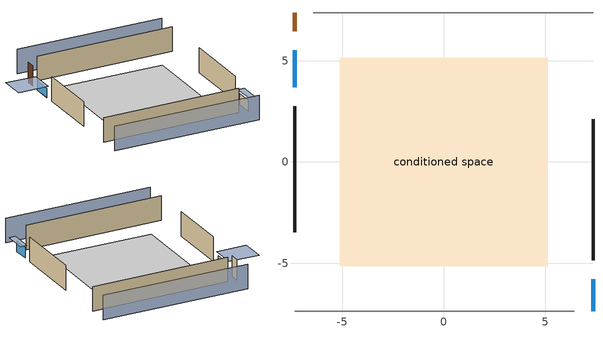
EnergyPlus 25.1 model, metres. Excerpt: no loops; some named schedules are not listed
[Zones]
conditioned space
 floor foundation (Slab1 construction): -5.14,-5.14 -5.14,5.14 5.14,5.14 5.14,-5.14 z0
 wall outside (AdiabaticWallConstruction 1): -7.36,7.36 -7.36,6.45 z0:2.03
 wall outside (AdiabaticWallConstruction): 7.36,-7.36 7.36,-5.79 z0:1.07; -7.36,5.52 -7.36,3.68 z0:0.92
 wall outside (Wall1 construction): 7.36,-4.86 7.36,2.12 z0:2.44
 wall outside (Wall3 construction): -7.36,2.75 -7.36,-3.46 z0:2.44
 wall adiabatic (Wall2 construction): -7.36,-7.36 6.43,-7.36 z0:2.44
 wall adiabatic (Wall4 construction): 7.36,7.36 -6.43,7.36 z0:2.44
 window (WindowConstruction): 7.36,-7.36 7.36,-5.79 z0:1.07
 window (WindowConstruction 1): -7.36,5.52 -7.36,3.68 z0:0.91
 door (Door): -7.36,7.36 -7.36,6.45 z0:2.03
 ceiling adiabatic (Floor1 construction): 5.14,-5.14 5.14,5.14 -5.14,5.14 -5.14,-5.14 z0
shading: 7.36,9.5 -7.36,9.5 / -7.36,-9.5 7.36,-9.5 z0:2.44; 7.36,-5.48 7.36,-7.67 7.97,-7.67 7.97,-5.48 z1.37; -7.36,3.38 -7.36,5.82 -10.41,5.82 -10.41,3.38 z1.22
[Building]
Building 1: Terrain=Suburbs
[Site:Location]
Chicago_IL: Latitude {deg}=41.9396; Longitude {deg}=-87.6568; Time Zone {hr}=-6; Elevation {m}=186; Keep Site Location Information=Yes
[Site:GroundTemperature:Shallow]
5.77245, 3.41082, 3.22169, 4.34241, 8.84146, 13.3195, 17.2018, 19.6611, 19.8701, 17.8698, 14.0866, 9.74583
[Site:WaterMainsTemperature]
Calculation Method=Schedule; Temperature Schedule=mains temperature schedule
[Material] Roughness=Rough; Thermal Absorptance=0.9
Name | Thickness {m} | Conductivity {W/m-K} | Density {kg/m3} | Specific Heat {J/kg-K} | Solar Absorptance | Visible Absorptance
ceiling stud and cavity | 0.0889 | 1.05181 | 20.9862 | 1087.66 | 0.7 | 0.7
concrete 4.0 in. | 0.1016 | 1.803125 | 2242.8 | 837.4 | 0.7 | 0.7
door material | 0.04445 | 0.0612267 | 512.64 | 1214.23 | 0.7 | 0.7
floor covering | 0.0127 | 0.0450781 | 54.468 | 1339.84 | 0.9 | 0.9
furniture material conditioned space 1 | 0.1524 | 0.115458 | 640.8 | 1214.23 | 0.6 | 0.6
gypsum board | 0.0127 | 0.160291 | 801 | 837.4 | 0.6 | 0.6
gypsum board 1 | 0.00254 | 0.160291 | 801 | 837.4 | 0.6 | 0.6
osb sheathing 0.5 in.; osb sheathing 0.5 in. 1; osb sheathing 0.5 in. 2 | 0.0127 | 0.115458 | 512.64 | 1214.23 | 0.7 | 0.7
wall layer 1 | 0.2032 | 0.138231 | 1762.2 | 795.53 | 0.7 | 0.7
wall layer 2; wall layer 3 | 0.2032 | 0.737216 | 1762.2 | 795.53 | 0.7 | 0.7
wall rigid ins | 0.512978 | 0.029427 | 32.04 | 1214.23 | 0.7 | 0.7
wall stud and cavity | 0.0889 | 0.380278 | 52.3479 | 1209.89 | 0.7 | 0.7
wall stud and cavity 1 | 0.0889 | 0.391764 | 83.0341 | 1211.67 | 0.7 | 0.7
wood siding; wood siding 1 | 0.0254 | 0.102417 | 544.68 | 1172.36 | 0.7 | 0.7
[WindowMaterial:SimpleGlazingSystem]
WindowMaterial: U-Factor {W/m2-K}=2.15764; Solar Heat Gain Coefficient=0.44
[Construction]
AdiabaticWallConstruction: wood siding, wall rigid ins, wall stud and cavity, gypsum board
AdiabaticWallConstruction 1: wood siding 1, wall rigid ins, wall stud and cavity, gypsum board
Door: door material
Floor1 construction: ceiling stud and cavity, gypsum board 1
furniture construction conditioned space 1: furniture material conditioned space 1
PartitionWallConstruction: gypsum board, wall stud and cavity 1, gypsum board
Slab1 construction: concrete 4.0 in., floor covering
Wall1 construction: osb sheathing 0.5 in., wall layer 1, gypsum board
Wall2 construction: osb sheathing 0.5 in. 1, wall layer 2, gypsum board
Wall3 construction: osb sheathing 0.5 in. 1, wall layer 1, gypsum board
Wall4 construction: osb sheathing 0.5 in. 2, wall layer 3, gypsum board
WindowConstruction; WindowConstruction 1: WindowMaterial
[Zone]
conditioned space: Multiplier=1; Volume {m3}=257.797; Part of Total Floor Area=Yes
[Space]
conditioned space 1: Zone=conditioned space; Volume {m3}=257.797
[SurfaceProperty:ExposedFoundationPerimeter]
Slab1: Exposed Perimeter Calculation Method=TotalExposedPerimeter; Total Exposed Perimeter {m}=15.33144
[SurfaceProperty:IncidentSolarMultiplier] Incident Solar Multiplier=1; Incident Solar Multiplier Schedule=trans schedule winter=0.85 summer=0.7
Window1; Window2
[InternalMass] Zone or ZoneList=conditioned space; Space or SpaceList=conditioned space 1
Name | Construction | Surface Area {m2}
furniture mass conditioned space 1 | furniture construction conditioned space 1 | 42.28946
partition wall mass | PartitionWallConstruction | 105.724
[Lights]
interior lighting: Zone or ZoneList or Space or SpaceList=conditioned space 1; Schedule=lighting_interior; Design Level Calculation Method=LightingLevel; Lighting Level {W}=614.609; Return Air Fraction=0; Fraction Radiant=0.6; Fraction Visible=0.2; Fraction Replaceable=1
[People]
occupants: Zone or ZoneList or Space or SpaceList=conditioned space 1; Number of People Schedule=occupants; Number of People Calculation Method=People; Number of People=1; Fraction Radiant=0.314171; Sensible Heat Fraction=0.56303; Activity Level Schedule=occupants activity schedule; Carbon Dioxide Generation Rate {m3/s-W}=0; Enable ASHRAE 55 Comfort Warnings=No; Mean Radiant Temperature Calculation Type=EnclosureAveraged
[ElectricEquipment] Zone or ZoneList or Space or SpaceList=conditioned space 1; Design Level Calculation Method=EquipmentLevel
Name | Schedule | Design Level {W} | Fraction Latent | Fraction Radiant | Fraction Lost
cooking range | cooking_range | 106.076 | 0.16 | 0.384 | 0.2
dishwasher | dishwasher | 843.722 | 0.3 | 0.18 | 0.4
fridge | fridge schedule | 41.5354 | 0 | 0.6 | 0
mech vent bath fan 0 | mech vent bath fan 0 schedule | 15 | 0 | 0 | 1
mech vent house fan | mech vent house fan schedule | 0 | 0 | 0 | 1
mech vent house fan cfis | mech vent house fan cfis schedule | 0 | 0 | 0 | 0
mech vent range fan 0 | mech vent range fan 0 schedule | 30 | 0 | 0 | 1
misc plug loads | plug_loads_other | 78.0329 | 0.021 | 0.558 | 0.049
misc tv | plug_loads_tv | 106.804 | 0 | 0.6 | 0
whole house fan | Always On Discrete | 0 | 0 | 0 | 1
[OtherEquipment] Zone or ZoneList or Space or SpaceList=conditioned space 1; Design Level Calculation Method=EquipmentLevel
Name | Fuel Type | Schedule | Design Level {W} | Fraction Latent | Fraction Radiant | Fraction Lost
cooking range 1 | NaturalGas | cooking_range | 3108.77 | 0.16 | 0.384 | 0.2
general water use latent | None | general water use schedule | 27.79 | 1 | 0 | 0
general water use sensible | None | general water use schedule | -27.3882 | 0 | 0.6 | 0
mech vent house fan latent load | None | Always On Discrete | 0 | 1 | 0 | 0
mech vent house fan sensible load | None | Always On Discrete | 0 | 0 | 0 | 0
water heater energy adjustment1 | NaturalGas | Always On Discrete | 0.01 | 0 | 0 | 1
[ZoneInfiltration:DesignFlowRate] Zone or ZoneList or Space or SpaceList=conditioned space 1; Schedule=Always On Discrete; Design Flow Rate Calculation Method=Flow/Zone; Design Flow Rate {m3/s}=0; Density Basis=Outdoor
infil flow; natural vent flow; whole house fan flow
[AvailabilityManager:Scheduled] Schedule=Always On Discrete
furnace airloop Availability Manager; room ac airloop Availability Manager
[WaterUse:Equipment]
dishwasher: Peak Flow Rate {m3/s}=3.90682e-06; Flow Rate Fraction Schedule=hot_water_dishwasher
[Foundation:Kiva]
Foundation Kiva 1: Initial Indoor Air Temperature {C}=21.1111; Wall Height Above Grade {m}=0.1016; Wall Depth Below Slab {m}=0.2032
[Foundation:Kiva:Settings]
Soil Conductivity {W/m-K}=2.4234; Soil Density {kg/m3}=1842.3; Soil Specific Heat {J/kg-K}=418.7; Ground Solar Absorptivity=0.9; Ground Thermal Absorptivity=0.9; Ground Surface Roughness {m}=0.03; Far-Field Width {m}=40; Deep-Ground Boundary Condition=ZeroFlux; Deep-Ground Depth {m}=40; Minimum Cell Dimension {m}=0.2; Maximum Cell Growth Coefficient=3; Simulation Timestep=Timestep
[Exterior:Lights]
exterior lighting: Schedule=exterior lighting schedule; Design Level {W}=36.1085
[EnergyManagementSystem:GlobalVariable]
furnace_airloop_Fan_RTF
infil_program_Qfan
infil_program_Qinf
natural_vent_program_Qnv
natural_vent_program_Qwhf
room_ac_airloop_Fan_RTF
[EnergyManagementSystem:Sensor]
Name | Output:Variable or Output:Meter | Output:Variable or Output:Meter Index Key
clg_load_cond | Cooling:EnergyTransfer:Zone:CONDITIONED SPACE
clg_sp_s | Schedule Value | cooling setpoint
cool_season | Schedule Value | cooling season schedule
htg_load_cond | Heating:EnergyTransfer:Zone:CONDITIONED SPACE
htg_spt; htg_sp_s | Schedule Value | heating setpoint
mech_vent_bath_fan_0_sch_s | Schedule Value | mech vent bath fan 0 schedule
mech_vent_range_fan_0_sch_s | Schedule Value | mech vent range fan 0 schedule
natural_vent_s | Schedule Value | natural vent schedule
oa_temp | Site Outdoor Air Drybulb Temperature
out_pb_s | Site Outdoor Air Barometric Pressure
out_wt_s | Site Outdoor Air Humidity Ratio
site_vw_s | Site Wind Speed
[EnergyManagementSystem:Actuator]
Name | Actuated Component Unique | Actuated Component Type | Actuated Component Control Type
fridge_schedule_act | fridge schedule | Schedule:Constant | Schedule Value
infil_flow_act | infil flow | Zone Infiltration | Air Exchange Flow Rate
mech_vent_house_fan_cfis_act | mech vent house fan cfis | ElectricEquipment | Electricity Rate
mech_vent_house_fan_latent_load_act | mech vent house fan latent load | OtherEquipment | Power Level
mech_vent_house_fan_sensible_load_act | mech vent house fan sensible load | OtherEquipment | Power Level
natural_vent_flow_act | natural vent flow | Zone Infiltration | Air Exchange Flow Rate
other_heated_space_temp_sch | other heated space | Schedule:Constant | Schedule Value
water_heater_ec_adj_act | water heater energy adjustment1 | OtherEquipment | Power Level
whole_house_fan_act | whole house fan | ElectricEquipment | Electricity Rate
whole_house_fan_flow_act | whole house fan flow | Zone Infiltration | Air Exchange Flow Rate
[EnergyManagementSystem:Program]
fridge_schedule_program: Set Tin = fridge_tin_s*(9.0/5.0)+32.0; Set fridge_schedule_act = 0; If (Hour == 0); Set fridge_schedule_act = (-0.487+0.019*Tin); ElseIf (Hour == 1); Set fridge_schedule_act = (-0.34+0.016*Tin); ElseIf (Hour == 2); Set fridge_schedule_act = (-0.37+0.017*Tin); ElseIf (Hour == 3); Set fridge_schedule_act = (-0.361+0.016*Tin); ElseIf (Hour == 4); Set fridge_schedule_act = (-0.515+0.018*Tin); ElseIf (Hour == 5); Set fridge_schedule_act = (-0.684+0.021*Tin); ElseIf (Hour == 6); Set fridge_schedule_act = (-0.471+0.019*Tin); ElseIf (Hour == 7); Set fridge_schedule_act = (-0.159+0.015*Tin); ElseIf (Hour == 8); Set fridge_schedule_act = (-0.079+0.015*Tin); ElseIf (Hour == 9); Set fridge_schedule_act = (-0.417+0.019*Tin); ElseIf (Hour == 10); Set fridge_schedule_act = (-0.411+0.018*Tin); ElseIf (Hour == 11); Set fridge_schedule_act = (-0.386+0.018*Tin); ElseIf (Hour == 12); Set fridge_schedule_act = (-0.24+0.016*Tin); ElseIf (Hour == 13); Set fridge_schedule_act = (-0.314+0.017*Tin); ElseIf (Hour == 14); Set fridge_schedule_act = (-0.16+0.015*Tin); ElseIf (Hour == 15); Set fridge_schedule_act = (-0.121+0.015*Tin); ElseIf (Hour == 16); Set fridge_schedule_act = (-0.469+0.02*Tin); ElseIf (Hour == 17); Set fridge_schedule_act = (-0.412+0.02*Tin); ElseIf (Hour == 18); Set fridge_schedule_act = (-0.091+0.017*Tin); ElseIf (Hour == 19); Set fridge_schedule_act = (0.077+0.014*Tin); ElseIf (Hour == 20); Set fridge_schedule_act = (-0.118+0.016*Tin); ElseIf (Hour == 21); Set fridge_schedule_act = (-0.247+0.017*Tin); ElseIf (Hour == 22); Set fridge_schedule_act = (-0.445+0.019*Tin); ElseIf (Hour == 23); Set fridge_schedule_act = (-0.544+0.02*Tin); EndIf
furnace_supply_fan_disaggregate_program: Set furnace_supply_fan_primary_htg = 0; If furnace_htg_coil_s > 0; Set furnace_supply_fan_primary_htg = furnace_supply_fan_s; EndIf
natural_vent_program: Set Tin = tin_s; Set Tout = tout_s; Set Wout = out_wt_s; Set Pbar = out_pb_s; Set Phiout = (@RhFnTdbWPb Tout Wout Pbar); Set MaxHR = 0.0115; Set Tnvsp = (htg_sp_s + clg_sp_s) / 2; Set NVavail = natural_vent_s; Set ClgSsnAvail = cool_season; Set Qnv = 0; Set Qwhf = 0; Set whole_house_fan_act = 0; If ((Wout < MaxHR) && (Tin > Tout) && (Tin > Tnvsp) && (ClgSsnAvail > 0)); Set WHF_Flow = 0; Set Adj = (Tin-Tnvsp)/(Tin-Tout); Set Adj = (@Min Adj 1); Set Adj = (@Max Adj 0); If (WHF_Flow > 0); Set Qwhf = WHF_Flow*Adj; Set WHF_W = 0; Set whole_house_fan_act = WHF_W*Adj; ElseIf (NVavail > 0); Set NVArea = 1351.9621992960003; Set Cs = 8.968567957270247e-05; Set Cw = 6.158219665777789e-05; Set Tdiff = Tin-Tout; Set dT = (@Abs Tdiff); Set Vwind = site_vw_s; Set SGNV = NVArea*Adj*((((Cs*dT)+(Cw*(Vwind^2)))^0.5)/1000); Set MaxNV = 1.4322031742976002; Set Qnv = (@Min SGNV MaxNV); EndIf; EndIf; Set natural_vent_flow_act = Qnv; Set whole_house_fan_flow_act = Qwhf; Set natural_vent_program_Qnv = Qnv; Set natural_vent_program_Qwhf = Qwhf
other_heated_space_Temperature_Program: Set other_heated_space_temp_sch = 0.0; Set other_heated_space_temp_sch = other_heated_space_temp_sch + (cond_zone_temp * 0.5); Set other_heated_space_temp_sch = other_heated_space_temp_sch + (oa_temp * 0.5); If other_heated_space_temp_sch < htg_spt; Set other_heated_space_temp_sch = htg_spt; EndIf
room_ac_supply_fan_disaggregate_program: Set room_ac_supply_fan_clg = 0; If room_ac_clg_coil_s > 0; Set room_ac_supply_fan_clg = room_ac_supply_fan_s; EndIf
total_airflows_program: Set total_infil_flow_rate = 0; Set total_mechvent_flow_rate = 0; Set total_natvent_flow_rate = 0; Set total_whf_flow_rate = 0; Set total_infil_flow_rate = total_infil_flow_rate + (infil_program_Qinf * 1); Set total_mechvent_flow_rate = total_mechvent_flow_rate + (infil_program_Qfan * 1); Set total_natvent_flow_rate = total_natvent_flow_rate + (natural_vent_program_Qnv * 1); Set total_whf_flow_rate = total_whf_flow_rate + (natural_vent_program_Qwhf * 1)
[Schedule:Day:Interval]
trans schedule winter=0.85 summer=0.7 day; trans schedule winter=0.85 summer=0.7 day 2: No, 24:00, 0.85
trans schedule winter=0.85 summer=0.7 day 1: No, 24:00, 0.7
trans schedule winter=0.85 summer=0.7 default day; mech vent bath fan 0 schedule default day; mech vent range fan 0 schedule default day; general water use schedule default day; exterior lighting schedule default day: No, 24:00, 0
mech vent bath fan 0 schedule day; mech vent range fan 0 schedule day: No, 16:00, 0, 17:00, 1, 24:00, 0
general water use schedule day: No, 01:00, 0.315068, 03:00, 0.287671, 04:00, 0.342466, 05:00, 0.369863, 06:00, 0.520548, 07:00, 0.60274, 08:00, 0.534247, 10:00, 0.506849, 11:00, 0.465753, 14:00, 0.479452, 15:00, 0.534247, 16:00, 0.589041, 17:00, 0.69863, 18:00, 0.876712, 19:00, 0.890411, 20:00, 0.986301, 21:00, 1, 22:00, 0.863014, 23:00, 0.616438, 24:00, 0.465753
exterior lighting schedule day: No, 01:00, 0.566667, 03:00, 0.524167, 05:00, 0.495833, 06:00, 0.5525, 07:00, 0.623333, 08:00, 0.580833, 09:00, 0.439167, 10:00, 0.354167, 12:00, 0.34, 13:00, 0.354167, 14:00, 0.396667, 15:00, 0.425, 16:00, 0.495833, 17:00, 0.623333, 18:00, 0.793333, 19:00, 0.906667, 20:00, 0.963333, 21:00, 0.991667, 22:00, 0.920833, 23:00, 0.793333, 24:00, 0.665833
exterior lighting schedule day 1: No, 01:00, 0.528571, 03:00, 0.488929, 05:00, 0.4625, 06:00, 0.515357, 07:00, 0.581429, 08:00, 0.541786, 09:00, 0.409643, 10:00, 0.330357, 12:00, 0.317143, 13:00, 0.330357, 14:00, 0.37, 15:00, 0.396429, 16:00, 0.4625, 17:00, 0.581429, 18:00, 0.74, 19:00, 0.845714, 20:00, 0.898571, 21:00, 0.925, 22:00, 0.858929, 23:00, 0.74, 24:00, 0.621071
exterior lighting schedule day 10: No, 01:00, 0.552381, 03:00, 0.510952, 05:00, 0.483333, 06:00, 0.538571, 07:00, 0.607619, 08:00, 0.56619, 09:00, 0.428095, 10:00, 0.345238, 12:00, 0.331429, 13:00, 0.345238, 14:00, 0.386667, 15:00, 0.414286, 16:00, 0.483333, 17:00, 0.607619, 18:00, 0.773333, 19:00, 0.88381, 20:00, 0.939048, 21:00, 0.966667, 22:00, 0.897619, 23:00, 0.773333, 24:00, 0.649048
exterior lighting schedule day 11: No, 01:00, 0.571429, 03:00, 0.528571, 05:00, 0.5, 06:00, 0.557143, 07:00, 0.628571, 08:00, 0.585714, 09:00, 0.442857, 10:00, 0.357143, 12:00, 0.342857, 13:00, 0.357143, 14:00, 0.4, 15:00, 0.428571, 16:00, 0.5, 17:00, 0.628571, 18:00, 0.8, 19:00, 0.914286, 20:00, 0.971429, 21:00, 1, 22:00, 0.928571, 23:00, 0.8, 24:00, 0.671429
exterior lighting schedule day 2: No, 01:00, 0.485714, 03:00, 0.449286, 05:00, 0.425, 06:00, 0.473571, 07:00, 0.534286, 08:00, 0.497857, 09:00, 0.376429, 10:00, 0.303571, 12:00, 0.291429, 13:00, 0.303571, 14:00, 0.34, 15:00, 0.364286, 16:00, 0.425, 17:00, 0.534286, 18:00, 0.68, 19:00, 0.777143, 20:00, 0.825714, 21:00, 0.85, 22:00, 0.789286, 23:00, 0.68, 24:00, 0.570714
exterior lighting schedule day 3: No, 01:00, 0.442857, 03:00, 0.409643, 05:00, 0.3875, 06:00, 0.431786, 07:00, 0.487143, 08:00, 0.453929, 09:00, 0.343214, 10:00, 0.276786, 12:00, 0.265714, 13:00, 0.276786, 14:00, 0.31, 15:00, 0.332143, 16:00, 0.3875, 17:00, 0.487143, 18:00, 0.62, 19:00, 0.708571, 20:00, 0.752857, 21:00, 0.775, 22:00, 0.719643, 23:00, 0.62, 24:00, 0.520357
exterior lighting schedule day 4: No, 01:00, 0.4, 03:00, 0.37, 05:00, 0.35, 06:00, 0.39, 07:00, 0.44, 08:00, 0.41, 09:00, 0.31, 10:00, 0.25, 12:00, 0.24, 13:00, 0.25, 14:00, 0.28, 15:00, 0.3, 16:00, 0.35, 17:00, 0.44, 18:00, 0.56, 19:00, 0.64, 20:00, 0.68, 21:00, 0.7, 22:00, 0.65, 23:00, 0.56, 24:00, 0.47
exterior lighting schedule day 5: No, 01:00, 0.380952, 03:00, 0.352381, 05:00, 0.333333, 06:00, 0.371429, 07:00, 0.419048, 08:00, 0.390476, 09:00, 0.295238, 10:00, 0.238095, 12:00, 0.228571, 13:00, 0.238095, 14:00, 0.266667, 15:00, 0.285714, 16:00, 0.333333, 17:00, 0.419048, 18:00, 0.533333, 19:00, 0.609524, 20:00, 0.647619, 21:00, 0.666667, 22:00, 0.619048, 23:00, 0.533333, 24:00, 0.447619
exterior lighting schedule day 6: No, 01:00, 0.390476, 03:00, 0.36119, 05:00, 0.341667, 06:00, 0.380714, 07:00, 0.429524, 08:00, 0.400238, 09:00, 0.302619, 10:00, 0.244048, 12:00, 0.234286, 13:00, 0.244048, 14:00, 0.273333, 15:00, 0.292857, 16:00, 0.341667, 17:00, 0.429524, 18:00, 0.546667, 19:00, 0.624762, 20:00, 0.66381, 21:00, 0.683333, 22:00, 0.634524, 23:00, 0.546667, 24:00, 0.45881
exterior lighting schedule day 7: No, 01:00, 0.419048, 03:00, 0.387619, 05:00, 0.366667, 06:00, 0.408571, 07:00, 0.460952, 08:00, 0.429524, 09:00, 0.324762, 10:00, 0.261905, 12:00, 0.251429, 13:00, 0.261905, 14:00, 0.293333, 15:00, 0.314286, 16:00, 0.366667, 17:00, 0.460952, 18:00, 0.586667, 19:00, 0.670476, 20:00, 0.712381, 21:00, 0.733333, 22:00, 0.680952, 23:00, 0.586667, 24:00, 0.492381
exterior lighting schedule day 8: No, 01:00, 0.466667, 03:00, 0.431667, 05:00, 0.408333, 06:00, 0.455, 07:00, 0.513333, 08:00, 0.478333, 09:00, 0.361667, 10:00, 0.291667, 12:00, 0.28, 13:00, 0.291667, 14:00, 0.326667, 15:00, 0.35, 16:00, 0.408333, 17:00, 0.513333, 18:00, 0.653333, 19:00, 0.746667, 20:00, 0.793333, 21:00, 0.816667, 22:00, 0.758333, 23:00, 0.653333, 24:00, 0.548333
exterior lighting schedule day 9: No, 01:00, 0.509524, 03:00, 0.47131, 05:00, 0.445833, 06:00, 0.496786, 07:00, 0.560476, 08:00, 0.522262, 09:00, 0.394881, 10:00, 0.318452, 12:00, 0.305714, 13:00, 0.318452, 14:00, 0.356667, 15:00, 0.382143, 16:00, 0.445833, 17:00, 0.560476, 18:00, 0.713333, 19:00, 0.815238, 20:00, 0.86619, 21:00, 0.891667, 22:00, 0.827976, 23:00, 0.713333, 24:00, 0.59869
[Schedule:Week:Daily]
trans schedule winter=0.85 summer=0.7 Week Rule - Jan1-Apr28: trans schedule winter=0.85 summer=0.7 day, trans schedule winter=0.85 summer=0.7 day, trans schedule winter=0.85 summer=0.7 day, trans schedule winter=0.85 summer=0.7 day, trans schedule winter=0.85 summer=0.7 day, trans schedule winter=0.85 summer=0.7 day, trans schedule winter=0.85 summer=0.7 day, trans schedule winter=0.85 summer=0.7 default day, trans schedule winter=0.85 summer=0.7 default day, trans schedule winter=0.85 summer=0.7 default day, trans schedule winter=0.85 summer=0.7 default day, trans schedule winter=0.85 summer=0.7 default day
trans schedule winter=0.85 summer=0.7 Week Rule - Apr29-May5: trans schedule winter=0.85 summer=0.7 day, trans schedule winter=0.85 summer=0.7 day, trans schedule winter=0.85 summer=0.7 day 1, trans schedule winter=0.85 summer=0.7 day 1, trans schedule winter=0.85 summer=0.7 day 1, trans schedule winter=0.85 summer=0.7 day 1, trans schedule winter=0.85 summer=0.7 day 1, trans schedule winter=0.85 summer=0.7 default day, trans schedule winter=0.85 summer=0.7 default day, trans schedule winter=0.85 summer=0.7 default day, trans schedule winter=0.85 summer=0.7 default day, trans schedule winter=0.85 summer=0.7 default day
trans schedule winter=0.85 summer=0.7 Week Rule - May6-Oct27: trans schedule winter=0.85 summer=0.7 day 1, trans schedule winter=0.85 summer=0.7 day 1, trans schedule winter=0.85 summer=0.7 day 1, trans schedule winter=0.85 summer=0.7 day 1, trans schedule winter=0.85 summer=0.7 day 1, trans schedule winter=0.85 summer=0.7 day 1, trans schedule winter=0.85 summer=0.7 day 1, trans schedule winter=0.85 summer=0.7 default day, trans schedule winter=0.85 summer=0.7 default day, trans schedule winter=0.85 summer=0.7 default day, trans schedule winter=0.85 summer=0.7 default day, trans schedule winter=0.85 summer=0.7 default day
trans schedule winter=0.85 summer=0.7 Week Rule - Oct28-Nov3: trans schedule winter=0.85 summer=0.7 day 1, trans schedule winter=0.85 summer=0.7 day 1, trans schedule winter=0.85 summer=0.7 day 1, trans schedule winter=0.85 summer=0.7 day 1, trans schedule winter=0.85 summer=0.7 day 2, trans schedule winter=0.85 summer=0.7 day 2, trans schedule winter=0.85 summer=0.7 day 2, trans schedule winter=0.85 summer=0.7 default day, trans schedule winter=0.85 summer=0.7 default day, trans schedule winter=0.85 summer=0.7 default day, trans schedule winter=0.85 summer=0.7 default day, trans schedule winter=0.85 summer=0.7 default day
trans schedule winter=0.85 summer=0.7 Week Rule - Nov4-Dec31: trans schedule winter=0.85 summer=0.7 day 2, trans schedule winter=0.85 summer=0.7 day 2, trans schedule winter=0.85 summer=0.7 day 2, trans schedule winter=0.85 summer=0.7 day 2, trans schedule winter=0.85 summer=0.7 day 2, trans schedule winter=0.85 summer=0.7 day 2, trans schedule winter=0.85 summer=0.7 day 2, trans schedule winter=0.85 summer=0.7 default day, trans schedule winter=0.85 summer=0.7 default day, trans schedule winter=0.85 summer=0.7 default day, trans schedule winter=0.85 summer=0.7 default day, trans schedule winter=0.85 summer=0.7 default day
mech vent bath fan 0 schedule Week Rule - Jan1-Dec31: mech vent bath fan 0 schedule day, mech vent bath fan 0 schedule day, mech vent bath fan 0 schedule day, mech vent bath fan 0 schedule day, mech vent bath fan 0 schedule day, mech vent bath fan 0 schedule day, mech vent bath fan 0 schedule day, mech vent bath fan 0 schedule default day, mech vent bath fan 0 schedule default day, mech vent bath fan 0 schedule default day, mech vent bath fan 0 schedule default day, mech vent bath fan 0 schedule default day
mech vent range fan 0 schedule Week Rule - Jan1-Dec31: mech vent range fan 0 schedule day, mech vent range fan 0 schedule day, mech vent range fan 0 schedule day, mech vent range fan 0 schedule day, mech vent range fan 0 schedule day, mech vent range fan 0 schedule day, mech vent range fan 0 schedule day, mech vent range fan 0 schedule default day, mech vent range fan 0 schedule default day, mech vent range fan 0 schedule default day, mech vent range fan 0 schedule default day, mech vent range fan 0 schedule default day
general water use schedule Week Rule - Jan1-Dec31: general water use schedule day, general water use schedule day, general water use schedule day, general water use schedule day, general water use schedule day, general water use schedule day, general water use schedule day, general water use schedule default day, general water use schedule default day, general water use schedule default day, general water use schedule default day, general water use schedule default day
exterior lighting schedule Week Rule - Jan1-Jan27: exterior lighting schedule day, exterior lighting schedule day, exterior lighting schedule day, exterior lighting schedule day, exterior lighting schedule day, exterior lighting schedule day, exterior lighting schedule day, exterior lighting schedule default day, exterior lighting schedule default day, exterior lighting schedule default day, exterior lighting schedule default day, exterior lighting schedule default day
exterior lighting schedule Week Rule - Jan28-Feb3: exterior lighting schedule day, exterior lighting schedule day, exterior lighting schedule day, exterior lighting schedule day, exterior lighting schedule day 1, exterior lighting schedule day 1, exterior lighting schedule day 1, exterior lighting schedule default day, exterior lighting schedule default day, exterior lighting schedule default day, exterior lighting schedule default day, exterior lighting schedule default day
exterior lighting schedule Week Rule - Feb4-Feb24: exterior lighting schedule day 1, exterior lighting schedule day 1, exterior lighting schedule day 1, exterior lighting schedule day 1, exterior lighting schedule day 1, exterior lighting schedule day 1, exterior lighting schedule day 1, exterior lighting schedule default day, exterior lighting schedule default day, exterior lighting schedule default day, exterior lighting schedule default day, exterior lighting schedule default day
exterior lighting schedule Week Rule - Feb25-Mar3: exterior lighting schedule day 1, exterior lighting schedule day 1, exterior lighting schedule day 1, exterior lighting schedule day 1, exterior lighting schedule day 2, exterior lighting schedule day 2, exterior lighting schedule day 2, exterior lighting schedule default day, exterior lighting schedule default day, exterior lighting schedule default day, exterior lighting schedule default day, exterior lighting schedule default day
exterior lighting schedule Week Rule - Mar4-Mar31: exterior lighting schedule day 2, exterior lighting schedule day 2, exterior lighting schedule day 2, exterior lighting schedule day 2, exterior lighting schedule day 2, exterior lighting schedule day 2, exterior lighting schedule day 2, exterior lighting schedule default day, exterior lighting schedule default day, exterior lighting schedule default day, exterior lighting schedule default day, exterior lighting schedule default day
exterior lighting schedule Week Rule - Apr1-Apr28: exterior lighting schedule day 3, exterior lighting schedule day 3, exterior lighting schedule day 3, exterior lighting schedule day 3, exterior lighting schedule day 3, exterior lighting schedule day 3, exterior lighting schedule day 3, exterior lighting schedule default day, exterior lighting schedule default day, exterior lighting schedule default day, exterior lighting schedule default day, exterior lighting schedule default day
exterior lighting schedule Week Rule - Apr29-May5: exterior lighting schedule day 3, exterior lighting schedule day 3, exterior lighting schedule day 4, exterior lighting schedule day 4, exterior lighting schedule day 4, exterior lighting schedule day 4, exterior lighting schedule day 4, exterior lighting schedule default day, exterior lighting schedule default day, exterior lighting schedule default day, exterior lighting schedule default day, exterior lighting schedule default day
exterior lighting schedule Week Rule - May6-May26: exterior lighting schedule day 4, exterior lighting schedule day 4, exterior lighting schedule day 4, exterior lighting schedule day 4, exterior lighting schedule day 4, exterior lighting schedule day 4, exterior lighting schedule day 4, exterior lighting schedule default day, exterior lighting schedule default day, exterior lighting schedule default day, exterior lighting schedule default day, exterior lighting schedule default day
exterior lighting schedule Week Rule - May27-Jun2: exterior lighting schedule day 4, exterior lighting schedule day 4, exterior lighting schedule day 4, exterior lighting schedule day 4, exterior lighting schedule day 4, exterior lighting schedule day 5, exterior lighting schedule day 5, exterior lighting schedule default day, exterior lighting schedule default day, exterior lighting schedule default day, exterior lighting schedule default day, exterior lighting schedule default day
exterior lighting schedule Week Rule - Jun3-Jun30: exterior lighting schedule day 5, exterior lighting schedule day 5, exterior lighting schedule day 5, exterior lighting schedule day 5, exterior lighting schedule day 5, exterior lighting schedule day 5, exterior lighting schedule day 5, exterior lighting schedule default day, exterior lighting schedule default day, exterior lighting schedule default day, exterior lighting schedule default day, exterior lighting schedule default day
exterior lighting schedule Week Rule - Jul1-Jul28: exterior lighting schedule day 6, exterior lighting schedule day 6, exterior lighting schedule day 6, exterior lighting schedule day 6, exterior lighting schedule day 6, exterior lighting schedule day 6, exterior lighting schedule day 6, exterior lighting schedule default day, exterior lighting schedule default day, exterior lighting schedule default day, exterior lighting schedule default day, exterior lighting schedule default day
exterior lighting schedule Week Rule - Jul29-Aug4: exterior lighting schedule day 6, exterior lighting schedule day 6, exterior lighting schedule day 6, exterior lighting schedule day 7, exterior lighting schedule day 7, exterior lighting schedule day 7, exterior lighting schedule day 7, exterior lighting schedule default day, exterior lighting schedule default day, exterior lighting schedule default day, exterior lighting schedule default day, exterior lighting schedule default day
exterior lighting schedule Week Rule - Aug5-Aug25: exterior lighting schedule day 7, exterior lighting schedule day 7, exterior lighting schedule day 7, exterior lighting schedule day 7, exterior lighting schedule day 7, exterior lighting schedule day 7, exterior lighting schedule day 7, exterior lighting schedule default day, exterior lighting schedule default day, exterior lighting schedule default day, exterior lighting schedule default day, exterior lighting schedule default day
exterior lighting schedule Week Rule - Aug26-Sep1: exterior lighting schedule day 7, exterior lighting schedule day 7, exterior lighting schedule day 7, exterior lighting schedule day 7, exterior lighting schedule day 7, exterior lighting schedule day 7, exterior lighting schedule day 8, exterior lighting schedule default day, exterior lighting schedule default day, exterior lighting schedule default day, exterior lighting schedule default day, exterior lighting schedule default day
exterior lighting schedule Week Rule - Sep2-Sep29: exterior lighting schedule day 8, exterior lighting schedule day 8, exterior lighting schedule day 8, exterior lighting schedule day 8, exterior lighting schedule day 8, exterior lighting schedule day 8, exterior lighting schedule day 8, exterior lighting schedule default day, exterior lighting schedule default day, exterior lighting schedule default day, exterior lighting schedule default day, exterior lighting schedule default day
exterior lighting schedule Week Rule - Sep30-Oct6: exterior lighting schedule day 8, exterior lighting schedule day 9, exterior lighting schedule day 9, exterior lighting schedule day 9, exterior lighting schedule day 9, exterior lighting schedule day 9, exterior lighting schedule day 9, exterior lighting schedule default day, exterior lighting schedule default day, exterior lighting schedule default day, exterior lighting schedule default day, exterior lighting schedule default day
exterior lighting schedule Week Rule - Oct7-Oct27: exterior lighting schedule day 9, exterior lighting schedule day 9, exterior lighting schedule day 9, exterior lighting schedule day 9, exterior lighting schedule day 9, exterior lighting schedule day 9, exterior lighting schedule day 9, exterior lighting schedule default day, exterior lighting schedule default day, exterior lighting schedule default day, exterior lighting schedule default day, exterior lighting schedule default day
exterior lighting schedule Week Rule - Oct28-Nov3: exterior lighting schedule day 9, exterior lighting schedule day 9, exterior lighting schedule day 9, exterior lighting schedule day 9, exterior lighting schedule day 10, exterior lighting schedule day 10, exterior lighting schedule day 10, exterior lighting schedule default day, exterior lighting schedule default day, exterior lighting schedule default day, exterior lighting schedule default day, exterior lighting schedule default day
exterior lighting schedule Week Rule - Nov4-Nov24: exterior lighting schedule day 10, exterior lighting schedule day 10, exterior lighting schedule day 10, exterior lighting schedule day 10, exterior lighting schedule day 10, exterior lighting schedule day 10, exterior lighting schedule day 10, exterior lighting schedule default day, exterior lighting schedule default day, exterior lighting schedule default day, exterior lighting schedule default day, exterior lighting schedule default day
exterior lighting schedule Week Rule - Nov25-Dec1: exterior lighting schedule day 10, exterior lighting schedule day 10, exterior lighting schedule day 10, exterior lighting schedule day 10, exterior lighting schedule day 10, exterior lighting schedule day 10, exterior lighting schedule day 11, exterior lighting schedule default day, exterior lighting schedule default day, exterior lighting schedule default day, exterior lighting schedule default day, exterior lighting schedule default day
exterior lighting schedule Week Rule - Dec2-Dec31: exterior lighting schedule day 11, exterior lighting schedule day 11, exterior lighting schedule day 11, exterior lighting schedule day 11, exterior lighting schedule day 11, exterior lighting schedule day 11, exterior lighting schedule day 11, exterior lighting schedule default day, exterior lighting schedule default day, exterior lighting schedule default day, exterior lighting schedule default day, exterior lighting schedule default day
[Schedule:Year]
trans schedule winter=0.85 summer=0.7: trans schedule winter=0.85 summer=0.7 Week Rule - Jan1-Apr28, 1, 1, 4, 28, trans schedule winter=0.85 summer=0.7 Week Rule - Apr29-May5, 4, 29, 5, 5, trans schedule winter=0.85 summer=0.7 Week Rule - May6-Oct27, 5, 6, 10, 27, trans schedule winter=0.85 summer=0.7 Week Rule - Oct28-Nov3, 10, 28, 11, 3, trans schedule winter=0.85 summer=0.7 Week Rule - Nov4-Dec31, 11, 4, 12, 31
mech vent bath fan 0 schedule: mech vent bath fan 0 schedule Week Rule - Jan1-Dec31, 1, 1, 12, 31
mech vent range fan 0 schedule: mech vent range fan 0 schedule Week Rule - Jan1-Dec31, 1, 1, 12, 31
general water use schedule: general water use schedule Week Rule - Jan1-Dec31, 1, 1, 12, 31
exterior lighting schedule: exterior lighting schedule Week Rule - Jan1-Jan27, 1, 1, 1, 27, exterior lighting schedule Week Rule - Jan28-Feb3, 1, 28, 2, 3, exterior lighting schedule Week Rule - Feb4-Feb24, 2, 4, 2, 24, exterior lighting schedule Week Rule - Feb25-Mar3, 2, 25, 3, 3, exterior lighting schedule Week Rule - Mar4-Mar31, 3, 4, 3, 31, exterior lighting schedule Week Rule - Apr1-Apr28, 4, 1, 4, 28, exterior lighting schedule Week Rule - Apr29-May5, 4, 29, 5, 5, exterior lighting schedule Week Rule - May6-May26, 5, 6, 5, 26, exterior lighting schedule Week Rule - May27-Jun2, 5, 27, 6, 2, exterior lighting schedule Week Rule - Jun3-Jun30, 6, 3, 6, 30, exterior lighting schedule Week Rule - Jul1-Jul28, 7, 1, 7, 28, exterior lighting schedule Week Rule - Jul29-Aug4, 7, 29, 8, 4, exterior lighting schedule Week Rule - Aug5-Aug25, 8, 5, 8, 25, exterior lighting schedule Week Rule - Aug26-Sep1, 8, 26, 9, 1, exterior lighting schedule Week Rule - Sep2-Sep29, 9, 2, 9, 29, exterior lighting schedule Week Rule - Sep30-Oct6, 9, 30, 10, 6, exterior lighting schedule Week Rule - Oct7-Oct27, 10, 7, 10, 27, exterior lighting schedule Week Rule - Oct28-Nov3, 10, 28, 11, 3, exterior lighting schedule Week Rule - Nov4-Nov24, 11, 4, 11, 24, exterior lighting schedule Week Rule - Nov25-Dec1, 11, 25, 12, 1, exterior lighting schedule Week Rule - Dec2-Dec31, 12, 2, 12, 31
[Schedule:File] File=in.schedules.csv; Rows to Skip at Top=1; Number of Hours of Data=8760; Column Separator=Comma; Interpolate to Timestep=Yes; Minutes per Item=60; Adjust Schedule for Daylight Savings=Yes
Name | Column Number
lighting_interior | 4
occupants | 1
cooking_range | 7
dishwasher | 6
plug_loads_other | 2
plug_loads_tv | 3
[Schedule:Constant]
Name | Hourly Value
occupants activity schedule | 117.228
fridge schedule | 0
mech vent house fan schedule; mech vent house fan cfis schedule; Always On Discrete | 1
[Schedule:Compact]
mains temperature schedule: Through: 01/01, For: AllDays, Until: 24:00, 8.97833, Through: 01/02, For: AllDays, Until: 24:00, 8.89611, Through: 01/03, For: AllDays, Until: 24:00, 8.81611, Through: 01/04, For: AllDays, Until: 24:00, 8.73778, Through: 01/05, For: AllDays, Until: 24:00, 8.66111, Through: 01/06, For: AllDays, Until: 24:00, 8.58611, Through: 01/07, For: AllDays, Until: 24:00, 8.51333, Through: 01/08, For: AllDays, Until: 24:00, 8.44222, Through: 01/09, For: AllDays, Until: 24:00, 8.37278, Through: 01/10, For: AllDays, Until: 24:00, 8.30556, Through: 01/11, For: AllDays, Until: 24:00, 8.24, Through: 01/12, For: AllDays, Until: 24:00, 8.17611, Through: 01/13, For: AllDays, Until: 24:00, 8.11444, Through: 01/14, For: AllDays, Until: 24:00, 8.055, Through: 01/15, For: AllDays, Until: 24:00, 7.99722, Through: 01/16, For: AllDays, Until: 24:00, 7.94111, Through: 01/17, For: AllDays, Until: 24:00, 7.88778, Through: 01/18, For: AllDays, Until: 24:00, 7.83611, Through: 01/19, For: AllDays, Until: 24:00, 7.78611, Through: 01/20, For: AllDays, Until: 24:00, 7.73833, Through: 01/21, For: AllDays, Until: 24:00, 7.69278, Through: 01/22, For: AllDays, Until: 24:00, 7.64944, Through: 01/23, For: AllDays, Until: 24:00, 7.60833, Through: 01/24, For: AllDays, Until: 24:00, 7.56889, Through: 01/25, For: AllDays, Until: 24:00, 7.53167, Through: 01/26, For: AllDays, Until: 24:00, 7.49667, Through: 01/27, For: AllDays, Until: 24:00, 7.46389, Through: 01/28, For: AllDays, Until: 24:00, 7.43278, Through: 01/29, For: AllDays, Until: 24:00, 7.40444, Through: 01/30, For: AllDays, Until: 24:00, 7.37778, Through: 01/31, For: AllDays, Until: 24:00, 7.35389, Through: 02/01, For: AllDays, Until: 24:00, 7.33167, Through: 02/02, For: AllDays, Until: 24:00, 7.31167, Through: 02/03, For: AllDays, Until: 24:00, 7.29389, Through: 02/04, For: AllDays, Until: 24:00, 7.27833, Through: 02/05, For: AllDays, Until: 24:00, 7.265, Through: 02/06, For: AllDays, Until: 24:00, 7.25389, Through: 02/07, For: AllDays, Until: 24:00, 7.245, Through: 02/08, For: AllDays, Until: 24:00, 7.23833, Through: 02/09, For: AllDays, Until: 24:00, 7.23389, Through: 02/10, For: AllDays, Until: 24:00, 7.23167, Through: 02/11, For: AllDays, Until: 24:00, 7.23167, Through: 02/12, For: AllDays, Until: 24:00, 7.23389, Through: 02/13, For: AllDays, Until: 24:00, 7.23833, Through: 02/14, For: AllDays, Until: 24:00, 7.245, Through: 02/15, For: AllDays, Until: 24:00, 7.25389, Through: 02/16, For: AllDays, Until: 24:00, 7.265, Through: 02/17, For: AllDays, Until: 24:00, 7.27833, Through: 02/18, For: AllDays, Until: 24:00, 7.29389, Through: 02/19, For: AllDays, Until: 24:00, 7.31167, Through: 02/20, For: AllDays, Until: 24:00, 7.33111, Through: 02/21, For: AllDays, Until: 24:00, 7.35333, Through: 02/22, For: AllDays, Until: 24:00, 7.37778, Through: 02/23, For: AllDays, Until: 24:00, 7.40389, Through: 02/24, For: AllDays, Until: 24:00, 7.43278, Through: 02/25, For: AllDays, Until: 24:00, 7.46333, Through: 02/26, For: AllDays, Until: 24:00, 7.49611, Through: 02/27, For: AllDays, Until: 24:00, 7.53111, Through: 02/28, For: AllDays, Until: 24:00, 7.56833, Through: 03/01, For: AllDays, Until: 24:00, 7.60778, Through: 03/02, For: AllDays, Until: 24:00, 7.64889, Through: 03/03, For: AllDays, Until: 24:00, 7.69222, Through: 03/04, For: AllDays, Until: 24:00, 7.73778, Through: 03/05, For: AllDays, Until: 24:00, 7.78556, Through: 03/06, For: AllDays, Until: 24:00, 7.835, Through: 03/07, For: AllDays, Until: 24:00, 7.88667, Through: 03/08, For: AllDays, Until: 24:00, 7.94056, Through: 03/09, For: AllDays, Until: 24:00, 7.99611, Through: 03/10, For: AllDays, Until: 24:00, 8.05389, Through: 03/11, For: AllDays, Until: 24:00, 8.11389, Through: 03/12, For: AllDays, Until: 24:00, 8.17556, Through: 03/13, For: AllDays, Until: 24:00, 8.23889, Through: 03/14, For: AllDays, Until: 24:00, 8.30444, Through: 03/15, For: AllDays, Until: 24:00, 8.37167, Through: 03/16, For: AllDays, Until: 24:00, 8.44111, Through: 03/17, For: AllDays, Until: 24:00, 8.51222, Through: 03/18, For: AllDays, Until: 24:00, 8.58556, Through: 03/19, For: AllDays, Until: 24:00, 8.66, Through: 03/20, For: AllDays, Until: 24:00, 8.73667, Through: 03/21, For: AllDays, Until: 24:00, 8.815, Through: 03/22, For: AllDays, Until: 24:00, 8.895, Through: 03/23, For: AllDays, Until: 24:00, 8.97722, Through: 03/24, For: AllDays, Until: 24:00, 9.06056, Through: 03/25, For: AllDays, Until: 24:00, 9.14556, Through: 03/26, For: AllDays, Until: 24:00, 9.23278, Through: 03/27, For: AllDays, Until: 24:00, 9.32111, Through: 03/28, For: AllDays, Until: 24:00, 9.41111, Through: 03/29, For: AllDays, Until: 24:00, 9.50278, Through: 03/30, For: AllDays, Until: 24:00, 9.59611, Through: 03/31, For: AllDays, Until: 24:00, 9.69056, Through: 04/01, For: AllDays, Until: 24:00, 9.78722, Through: 04/02, For: AllDays, Until: 24:00, 9.88444, Through: 04/03, For: AllDays, Until: 24:00, 9.98389, Through: 04/04, For: AllDays, Until: 24:00, 10.0844, Through: 04/05, For: AllDays, Until: 24:00, 10.1861, Through: 04/06, For: AllDays, Until: 24:00, 10.2894, Through: 04/07, For: AllDays, Until: 24:00, 10.3939, Through: 04/08, For: AllDays, Until: 24:00, 10.4994, Through: 04/09, For: AllDays, Until: 24:00, 10.6067, Through: 04/10, For: AllDays, Until: 24:00, 10.715, Through: 04/11, For: AllDays, Until: 24:00, 10.8244, Through: 04/12, For: AllDays, Until: 24:00, 10.935, Through: 04/13, For: AllDays, Until: 24:00, 11.0467, Through: 04/14, For: AllDays, Until: 24:00, 11.1594, Through: 04/15, For: AllDays, Until: 24:00, 11.2733, Through: 04/16, For: AllDays, Until: 24:00, 11.3883, Through: 04/17, For: AllDays, Until: 24:00, 11.5044, Through: 04/18, For: AllDays, Until: 24:00, 11.6211, Through: 04/19, For: AllDays, Until: 24:00, 11.7389, Through: 04/20, For: AllDays, Until: 24:00, 11.8578, Through: 04/21, For: AllDays, Until: 24:00, 11.9772, Through: 04/22, For: AllDays, Until: 24:00, 12.0972, Through: 04/23, For: AllDays, Until: 24:00, 12.2183, Through: 04/24, For: AllDays, Until: 24:00, 12.34, Through: 04/25, For: AllDays, Until: 24:00, 12.4628, Through: 04/26, For: AllDays, Until: 24:00, 12.5861, Through: 04/27, For: AllDays, Until: 24:00, 12.7094, Through: 04/28, For: AllDays, Until: 24:00, 12.8339, Through: 04/29, For: AllDays, Until: 24:00, 12.9589, Through: 04/30, For: AllDays, Until: 24:00, 13.0844, Through: 05/01, For: AllDays, Until: 24:00, 13.2106, Through: 05/02, For: AllDays, Until: 24:00, 13.3367, Through: 05/03, For: AllDays, Until: 24:00, 13.4639, Through: 05/04, For: AllDays, Until: 24:00, 13.5911, Through: 05/05, For: AllDays, Until: 24:00, 13.7183, Through: 05/06, For: AllDays, Until: 24:00, 13.8461, Through: 05/07, For: AllDays, Until: 24:00, 13.9744, Through: 05/08, For: AllDays, Until: 24:00, 14.1028, Through: 05/09, For: AllDays, Until: 24:00, 14.2311, Through: 05/10, For: AllDays, Until: 24:00, 14.36, Through: 05/11, For: AllDays, Until: 24:00, 14.4883, Through: 05/12, For: AllDays, Until: 24:00, 14.6172, Through: 05/13, For: AllDays, Until: 24:00, 14.7461, Through: 05/14, For: AllDays, Until: 24:00, 14.875, Through: 05/15, For: AllDays, Until: 24:00, 15.0039, Through: 05/16, For: AllDays, Until: 24:00, 15.1328, Through: 05/17, For: AllDays, Until: 24:00, 15.2611, Through: 05/18, For: AllDays, Until: 24:00, 15.3894, Through: 05/19, For: AllDays, Until: 24:00, 15.5178, Through: 05/20, For: AllDays, Until: 24:00, 15.6456, Through: 05/21, For: AllDays, Until: 24:00, 15.7733, Through: 05/22, For: AllDays, Until: 24:00, 15.9011, Through: 05/23, For: AllDays, Until: 24:00, 16.0278, Through: 05/24, For: AllDays, Until: 24:00, 16.1544, Through: 05/25, For: AllDays, Until: 24:00, 16.2806, Through: 05/26, For: AllDays, Until: 24:00, 16.4067, Through: 05/27, For: AllDays, Until: 24:00, 16.5317, Through: 05/28, For: AllDays, Until: 24:00, 16.6567, Through: 05/29, For: AllDays, Until: 24:00, 16.7806, Through: 05/30, For: AllDays, Until: 24:00, 16.9044, Through: 05/31, For: AllDays, Until: 24:00, 17.0272, Through: 06/01, For: AllDays, Until: 24:00, 17.1494, Through: 06/02, For: AllDays, Until: 24:00, 17.2711, Through: 06/03, For: AllDays, Until: 24:00, 17.3917, Through: 06/04, For: AllDays, Until: 24:00, 17.5117, Through: 06/05, For: AllDays, Until: 24:00, 17.6306, Through: 06/06, For: AllDays, Until: 24:00, 17.7489, Through: 06/07, For: AllDays, Until: 24:00, 17.8661, Through: 06/08, For: AllDays, Until: 24:00, 17.9828, Through: 06/09, For: AllDays, Until: 24:00, 18.0983, Through: 06/10, For: AllDays, Until: 24:00, 18.2128, Through: 06/11, For: AllDays, Until: 24:00, 18.3261, Through: 06/12, For: AllDays, Until: 24:00, 18.4383, Through: 06/13, For: AllDays, Until: 24:00, 18.5494, Through: 06/14, For: AllDays, Until: 24:00, 18.66, Through: 06/15, For: AllDays, Until: 24:00, 18.7689, Through: 06/16, For: AllDays, Until: 24:00, 18.8767, Through: 06/17, For: AllDays, Until: 24:00, 18.9828, Through: 06/18, For: AllDays, Until: 24:00, 19.0883, Through: 06/19, For: AllDays, Until: 24:00, 19.1922, Through: 06/20, For: AllDays, Until: 24:00, 19.295, Through: 06/21, For: AllDays, Until: 24:00, 19.3961, Through: 06/22, For: AllDays, Until: 24:00, 19.4961, Through: 06/23, For: AllDays, Until: 24:00, 19.5944, Through: 06/24, For: AllDays, Until: 24:00, 19.6917, Through: 06/25, For: AllDays, Until: 24:00, 19.7872, Through: 06/26, For: AllDays, Until: 24:00, 19.8811, Through: 06/27, For: AllDays, Until: 24:00, 19.9739, Through: 06/28, For: AllDays, Until: 24:00, 20.065, Through: 06/29, For: AllDays, Until: 24:00, 20.1544, Through: 06/30, For: AllDays, Until: 24:00, 20.2422, Through: 07/01, For: AllDays, Until: 24:00, 20.3283, Through: 07/02, For: AllDays, Until: 24:00, 20.4128, Through: 07/03, For: AllDays, Until: 24:00, 20.4956, Through: 07/04, For: AllDays, Until: 24:00, 20.5767, Through: 07/05, For: AllDays, Until: 24:00, 20.6561, Through: 07/06, For: AllDays, Until: 24:00, 20.7333, Through: 07/07, For: AllDays, Until: 24:00, 20.8094, Through: 07/08, For: AllDays, Until: 24:00, 20.8833, Through: 07/09, For: AllDays, Until: 24:00, 20.9556, Through: 07/10, For: AllDays, Until: 24:00, 21.0261, Through: 07/11, For: AllDays, Until: 24:00, 21.0944, Through: 07/12, For: AllDays, Until: 24:00, 21.1611, Through: 07/13, For: AllDays, Until: 24:00, 21.2256, Through: 07/14, For: AllDays, Until: 24:00, 21.2883, Through: 07/15, For: AllDays, Until: 24:00, 21.3494, Through: 07/16, For: AllDays, Until: 24:00, 21.4078, Through: 07/17, For: AllDays, Until: 24:00, 21.465, Through: 07/18, For: AllDays, Until: 24:00, 21.52, Through: 07/19, For: AllDays, Until: 24:00, 21.5728, Through: 07/20, For: AllDays, Until: 24:00, 21.6233, Through: 07/21, For: AllDays, Until: 24:00, 21.6722, Through: 07/22, For: AllDays, Until: 24:00, 21.7189, Through: 07/23, For: AllDays, Until: 24:00, 21.7633, Through: 07/24, For: AllDays, Until: 24:00, 21.8061, Through: 07/25, For: AllDays, Until: 24:00, 21.8467, Through: 07/26, For: AllDays, Until: 24:00, 21.885, Through: 07/27, For: AllDays, Until: 24:00, 21.9211, Through: 07/28, For: AllDays, Until: 24:00, 21.955, Through: 07/29, For: AllDays, Until: 24:00, 21.9872, Through: 07/30, For: AllDays, Until: 24:00, 22.0172, Through: 07/31, For: AllDays, Until: 24:00, 22.0444, Through: 08/01, For: AllDays, Until: 24:00, 22.07, Through: 08/02, For: AllDays, Until: 24:00, 22.0933, Through: 08/03, For: AllDays, Until: 24:00, 22.1144, Through: 08/04, For: AllDays, Until: 24:00, 22.1333, Through: 08/05, For: AllDays, Until: 24:00, 22.15, Through: 08/06, For: AllDays, Until: 24:00, 22.1644, Through: 08/07, For: AllDays, Until: 24:00, 22.1772, Through: 08/08, For: AllDays, Until: 24:00, 22.1872, Through: 08/09, For: AllDays, Until: 24:00, 22.195, Through: 08/10, For: AllDays, Until: 24:00, 22.2006, Through: 08/11, For: AllDays, Until: 24:00, 22.2039, Through: 08/12, For: AllDays, Until: 24:00, 22.2056, Through: 08/13, For: AllDays, Until: 24:00, 22.2044, Through: 08/14, For: AllDays, Until: 24:00, 22.2011, Through: 08/15, For: AllDays, Until: 24:00, 22.1956, Through: 08/16, For: AllDays, Until: 24:00, 22.1883, Through: 08/17, For: AllDays, Until: 24:00, 22.1783, Through: 08/18, For: AllDays, Until: 24:00, 22.1661, Through: 08/19, For: AllDays, Until: 24:00, 22.1522, Through: 08/20, For: AllDays, Until: 24:00, 22.1356, Through: 08/21, For: AllDays, Until: 24:00, 22.1172, Through: 08/22, For: AllDays, Until: 24:00, 22.0961, Through: 08/23, For: AllDays, Until: 24:00, 22.0733, Through: 08/24, For: AllDays, Until: 24:00, 22.0478, Through: 08/25, For: AllDays, Until: 24:00, 22.0206, Through: 08/26, For: AllDays, Until: 24:00, 21.9911, Through: 08/27, For: AllDays, Until: 24:00, 21.9594, Through: 08/28, For: AllDays, Until: 24:00, 21.9256, Through: 08/29, For: AllDays, Until: 24:00, 21.8894, Through: 08/30, For: AllDays, Until: 24:00, 21.8517, Through: 08/31, For: AllDays, Until: 24:00, 21.8111, Through: 09/01, For: AllDays, Until: 24:00, 21.7689, Through: 09/02, For: AllDays, Until: 24:00, 21.7244, Through: 09/03, For: AllDays, Until: 24:00, 21.6783, Through: 09/04, For: AllDays, Until: 24:00, 21.6294, Through: 09/05, For: AllDays, Until: 24:00, 21.5789, Through: 09/06, For: AllDays, Until: 24:00, 21.5267, Through: 09/07, For: AllDays, Until: 24:00, 21.4717, Through: 09/08, For: AllDays, Until: 24:00, 21.415, Through: 09/09, For: AllDays, Until: 24:00, 21.3567, Through: 09/10, For: AllDays, Until: 24:00, 21.2961, Through: 09/11, For: AllDays, Until: 24:00, 21.2333, Through: 09/12, For: AllDays, Until: 24:00, 21.1689, Through: 09/13, For: AllDays, Until: 24:00, 21.1028, Through: 09/14, For: AllDays, Until: 24:00, 21.0344, Through: 09/15, For: AllDays, Until: 24:00, 20.9644, Through: 09/16, For: AllDays, Until: 24:00, 20.8922, Through: 09/17, For: AllDays, Until: 24:00, 20.8189, Through: 09/18, For: AllDays, Until: 24:00, 20.7433, Through: 09/19, For: AllDays, Until: 24:00, 20.6656, Through: 09/20, For: AllDays, Until: 24:00, 20.5867, Through: 09/21, For: AllDays, Until: 24:00, 20.5056, Through: 09/22, For: AllDays, Until: 24:00, 20.4233, Through: 09/23, For: AllDays, Until: 24:00, 20.3389, Through: 09/24, For: AllDays, Until: 24:00, 20.2528, Through: 09/25, For: AllDays, Until: 24:00, 20.165, Through: 09/26, For: AllDays, Until: 24:00, 20.0761, Through: 09/27, For: AllDays, Until: 24:00, 19.985, Through: 09/28, For: AllDays, Until: 24:00, 19.8928, Through: 09/29, For: AllDays, Until: 24:00, 19.7989, Through: 09/30, For: AllDays, Until: 24:00, 19.7039, Through: 10/01, For: AllDays, Until: 24:00, 19.6067, Through: 10/02, For: AllDays, Until: 24:00, 19.5083, Through: 10/03, For: AllDays, Until: 24:00, 19.4089, Through: 10/04, For: AllDays, Until: 24:00, 19.3078, Through: 10/05, For: AllDays, Until: 24:00, 19.205, Through: 10/06, For: AllDays, Until: 24:00, 19.1011, Through: 10/07, For: AllDays, Until: 24:00, 18.9961, Through: 10/08, For: AllDays, Until: 24:00, 18.89, Through: 10/09, For: AllDays, Until: 24:00, 18.7822, Through: 10/10, For: AllDays, Until: 24:00, 18.6733, Through: 10/11, For: AllDays, Until: 24:00, 18.5633, Through: 10/12, For: AllDays, Until: 24:00, 18.4522, Through: 10/13, For: AllDays, Until: 24:00, 18.34, Through: 10/14, For: AllDays, Until: 24:00, 18.2267, Through: 10/15, For: AllDays, Until: 24:00, 18.1128, Through: 10/16, For: AllDays, Until: 24:00, 17.9972, Through: 10/17, For: AllDays, Until: 24:00, 17.8811, Through: 10/18, For: AllDays, Until: 24:00, 17.7639, Through: 10/19, For: AllDays, Until: 24:00, 17.6456, Through: 10/20, For: AllDays, Until: 24:00, 17.5267, Through: 10/21, For: AllDays, Until: 24:00, 17.4067, Through: 10/22, For: AllDays, Until: 24:00, 17.2861, Through: 10/23, For: AllDays, Until: 24:00, 17.1644, Through: 10/24, For: AllDays, Until: 24:00, 17.0422, Through: 10/25, For: AllDays, Until: 24:00, 16.9194, Through: 10/26, For: AllDays, Until: 24:00, 16.7961, Through: 10/27, For: AllDays, Until: 24:00, 16.6722, Through: 10/28, For: AllDays, Until: 24:00, 16.5472, Through: 10/29, For: AllDays, Until: 24:00, 16.4222, Through: 10/30, For: AllDays, Until: 24:00, 16.2967, Through: 10/31, For: AllDays, Until: 24:00, 16.1706, Through: 11/01, For: AllDays, Until: 24:00, 16.0439, Through: 11/02, For: AllDays, Until: 24:00, 15.9167, Through: 11/03, For: AllDays, Until: 24:00, 15.7894, Through: 11/04, For: AllDays, Until: 24:00, 15.6617, Through: 11/05, For: AllDays, Until: 24:00, 15.5339, Through: 11/06, For: AllDays, Until: 24:00, 15.4056, Through: 11/07, For: AllDays, Until: 24:00, 15.2772, Through: 11/08, For: AllDays, Until: 24:00, 15.1489, Through: 11/09, For: AllDays, Until: 24:00, 15.02, Through: 11/10, For: AllDays, Until: 24:00, 14.8911, Through: 11/11, For: AllDays, Until: 24:00, 14.7622, Through: 11/12, For: AllDays, Until: 24:00, 14.6333, Through: 11/13, For: AllDays, Until: 24:00, 14.5044, Through: 11/14, For: AllDays, Until: 24:00, 14.3761, Through: 11/15, For: AllDays, Until: 24:00, 14.2472, Through: 11/16, For: AllDays, Until: 24:00, 14.1189, Through: 11/17, For: AllDays, Until: 24:00, 13.9906, Through: 11/18, For: AllDays, Until: 24:00, 13.8622, Through: 11/19, For: AllDays, Until: 24:00, 13.7344, Through: 11/20, For: AllDays, Until: 24:00, 13.6067, Through: 11/21, For: AllDays, Until: 24:00, 13.4794, Through: 11/22, For: AllDays, Until: 24:00, 13.3528, Through: 11/23, For: AllDays, Until: 24:00, 13.2261, Through: 11/24, For: AllDays, Until: 24:00, 13.1, Through: 11/25, For: AllDays, Until: 24:00, 12.9744, Through: 11/26, For: AllDays, Until: 24:00, 12.8494, Through: 11/27, For: AllDays, Until: 24:00, 12.725, Through: 11/28, For: AllDays, Until: 24:00, 12.6011, Through: 11/29, For: AllDays, Until: 24:00, 12.4778, Through: 11/30, For: AllDays, Until: 24:00, 12.3556, Through: 12/01, For: AllDays, Until: 24:00, 12.2333, Through: 12/02, For: AllDays, Until: 24:00, 12.1122, Through: 12/03, For: AllDays, Until: 24:00, 11.9922, Through: 12/04, For: AllDays, Until: 24:00, 11.8722, Through: 12/05, For: AllDays, Until: 24:00, 11.7539, Through: 12/06, For: AllDays, Until: 24:00, 11.6356, Through: 12/07, For: AllDays, Until: 24:00, 11.5189, Through: 12/08, For: AllDays, Until: 24:00, 11.4028, Through: 12/09, For: AllDays, Until: 24:00, 11.2878, Through: 12/10, For: AllDays, Until: 24:00, 11.1739, Through: 12/11, For: AllDays, Until: 24:00, 11.0611, Through: 12/12, For: AllDays, Until: 24:00, 10.9489, Through: 12/13, For: AllDays, Until: 24:00, 10.8383, Through: 12/14, For: AllDays, Until: 24:00, 10.7289, Through: 12/15, For: AllDays, Until: 24:00, 10.62, Through: 12/16, For: AllDays, Until: 24:00, 10.5128, Through: 12/17, For: AllDays, Until: 24:00, 10.4072, Through: 12/18, For: AllDays, Until: 24:00, 10.3022, Through: 12/19, For: AllDays, Until: 24:00, 10.1989, Through: 12/20, For: AllDays, Until: 24:00, 10.0967, Through: 12/21, For: AllDays, Until: 24:00, 9.99611, Through: 12/22, For: AllDays, Until: 24:00, 9.89722, Through: 12/23, For: AllDays, Until: 24:00, 9.79889, Through: 12/24, For: AllDays, Until: 24:00, 9.70278, Through: 12/25, For: AllDays, Until: 24:00, 9.60778, Through: 12/26, For: AllDays, Until: 24:00, 9.51444, Through: 12/27, For: AllDays, Until: 24:00, 9.42278, Through: 12/28, For: AllDays, Until: 24:00, 9.33222, Through: 12/29, For: AllDays, Until: 24:00, 9.24333, Through: 12/30, For: AllDays, Until: 24:00, 9.15667, Through: 12/31, For: AllDays, Until: 24:00, 9.07111
